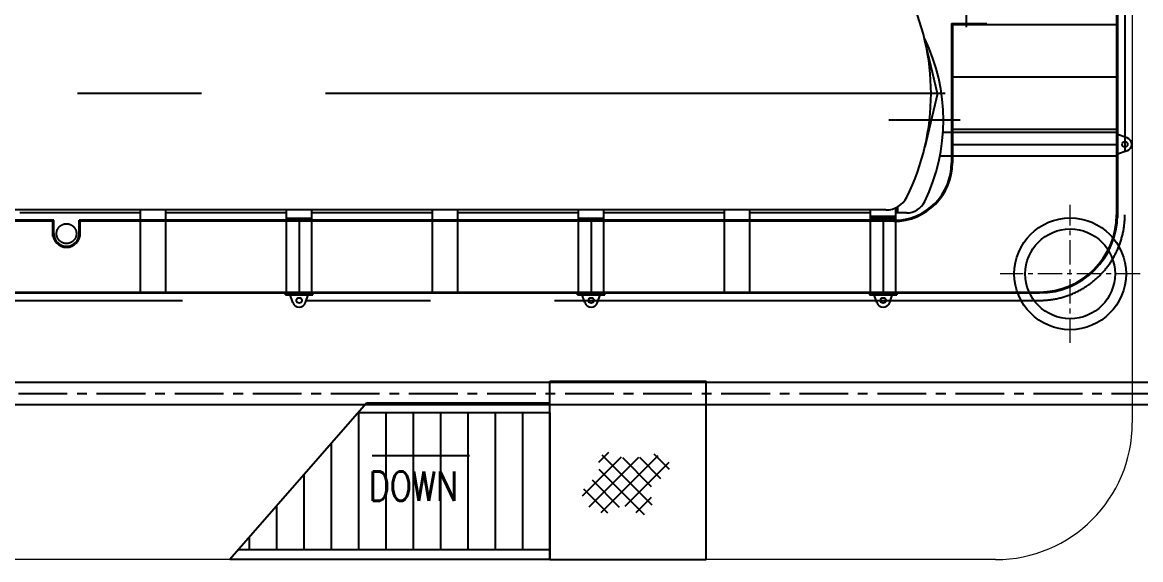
# Model space of a CAD drawing. Header units: millimetres. Extents: x -1838618 to -1600818, y -1770412 to -1553248.
# Drawn here: x -1775545 to -1769816, y -1688996 to -1686245 of the extents above; entities that cross this region are included whole.
import ezdxf

# ---------------------------------------------------------------- set-up
doc = ezdxf.new("R2010")
doc.units = ezdxf.units.MM
doc.header["$LTSCALE"] = 100
doc.linetypes.add('CENTER', pattern=[2, 1.25, -0.25, 0.25, -0.25])
doc.linetypes.add('DASHED', pattern=[0.75, 0.5, -0.25])
for name, color, linetype in [('11', 7, 'Continuous'), ('401texte', 4, 'Continuous'), ('412equipment', 6, 'Continuous'), ('420beam', 112, 'Continuous'), ('TV', 7, 'Continuous')]:
    doc.layers.add(name, color=color, linetype=linetype)
doc.styles.add('ROMANC', font='romans.shx', dxfattribs={"width": 0.85, "height": 150})

# ---------------------------------------------------------------- blocks, each defined once
blk = doc.blocks.new('LOW PLATFOR')
at = {"color": 9, "linetype": 'CENTER', "lineweight": 20}
for p, q in [((-4378.3, -2339.6, 1180), (-4378.3, -1634.1, 1180)), ((-4018.9, -1986.8, 1180), (-4737.6, -1986.8, 1180))]:
    blk.add_line(p, q, dxfattribs=at)
at = {"color": 0}
for p, q in [((-7043.3, -3449.2, 590), (-7043.3, -2535.6, 590)), ((-7043.3, -2535.6, 590), (-6243.3, -2535.6, 590)), ((-6243.3, -3450, 590), (-6243.3, -2535.6, 590)), ((-7983.2, -2649.2, 590), (-8683.2, -3449.2, 590)), ((-7043.3, -2649.2, 590), (-7983.2, -2649.2, 590)), ((-7043.3, -2699.2, 590), (-8026.9, -2699.2, 590)), ((-8024.7, -2696.6, 590), (-8024.7, -3399.2, 590)), ((-7884.7, -2699.2, 590), (-7884.7, -3399.2, 590)), ((-7744.7, -2699.2, 590), (-7744.7, -3399.2, 590)), ((-7604.7, -2699.2, 590), (-7604.7, -3399.2, 590)), ((-7464.7, -2699.2, 590), (-7464.7, -3399.2, 590)), ((-7324.7, -2699.2, 590), (-7324.7, -3399.2, 590)), ((-7184.7, -2699.2, 590), (-7184.7, -3399.2, 590)), ((-7043.3, -2699.2, 590), (-7043.3, -3399.2, 590)), ((-8164.7, -2856.6, 590), (-8164.7, -3399.2, 590)), ((-6744, -2902.3, 590), (-6794.2, -2952.6, 590)), ((-6491.3, -2918.9, 590), (-6783, -3210.7, 590)), ((-6776.8, -2912.9, 590), (-6520.7, -3168.9, 590)), ((-6511.5, -2908.8, 590), (-6433.3, -2987, 590)), ((-6677.7, -2925.8, 590), (-6877.8, -3125.9, 590)), ((-6589.3, -2927.2, 590), (-6843.5, -3181.4, 590)), ((-6672.1, -2927.8, 590), (-6524.4, -3075.5, 590)), ((-6434.5, -2952, 590), (-6660.2, -3177.6, 590)), ((-6584.5, -2925.6, 590), (-6476.1, -3034, 590)), ((-8304.7, -3016.6, 590), (-8304.7, -3399.2, 590)), ((-6792.1, -2987.4, 590), (-6560.9, -3218.6, 590)), ((-6871.4, -3087.6, 590), (-6747.8, -3211.2, 590)), ((-6827.3, -3042, 590), (-6688.5, -3180.7, 590)), ((-6524.3, -3131.5, 590), (-6602.9, -3210.2, 590)), ((-8444.7, -3176.6, 590), (-8444.7, -3399.2, 590)), ((-8584.7, -3336.6, 590), (-8584.7, -3399.2, 590)), ((-7043.3, -3399.2, 590), (-8639.4, -3399.2, 590)), ((-7043.3, -3399.2, 590), (-7043.3, -3449.2, 590)), ((-7043.3, -3449.2, 590), (-7043.3, -3399.2, 590)), ((-7043.3, -3449.2, 590), (-8683.2, -3449.2, 590)), ((-7043.3, -3449.2, 590), (-6243.3, -3450, 590))]:
    blk.add_line(p, q, dxfattribs=at)
at = {"linetype": 'CENTER', "ltscale": 2}
blk.add_line((-15765.7, -2600, 590), (-800, -2600, 590), dxfattribs=at)
at = {"layer": '11', "color": 3, "linetype": 'Continuous', "lineweight": 20}
for p, q in [((-4060, 2750, 590), (-4060, -2750, 590)), ((-4760, -3450, 590), (-12040, -3450, 590))]:
    blk.add_line(p, q, dxfattribs=at)
blk.add_arc((-4760, -2750, 590), 700, 270, 0, dxfattribs=at)
at = {"layer": '401texte'}
for p, q in [((-7954.5, -2917.4, 590), (-7768, -2917.4, 590)), ((-7768, -2917.4, 590), (-7456, -2917.4, 590))]:
    blk.add_line(p, q, dxfattribs=at)
at = {"layer": '412equipment', "color": 9}
for radius in [286.1, 229.8]:
    blk.add_circle((-4378.3, -1986.8, 1180), radius, dxfattribs=at)
at = {"layer": '420beam'}
for p, q in [((-15660, -2542, 590), (-800, -2542, 590)), ((-800, -2658, 590), (-15660, -2658, 590))]:
    blk.add_line(p, q, dxfattribs=at)
at = {"layer": 'TV', "color": 7, "linetype": 'Continuous', "ltscale": 25.4}
for p, q in [((-4141, 1810, 590), (-4141, -1700, 590)), ((-4136, 1810, 590), (-4136, -1700, 590)), ((-4986, -705, 590), (-4806, -705, 590)), ((-4986, -705, 590), (-4986, -1418, 590)), ((-4981, -710, 590), (-4981, -1418, 590)), ((-4981, -710, 590), (-4141, -710, 590)), ((-5058.2, -1064, 590), (-5123, -789.8, 590)), ((-4981, -978, 590), (-4141, -978, 590)), ((-5058.2, -1064, 590), (-5123, -1338.2, 590)), ((-4981, -1246, 590), (-4141, -1246, 590)), ((-4086.7, -1290.9, 590), (-4136, -1274, 590)), ((-4986, -1324, 590), (-4136, -1324, 590)), ((-4086.7, -1357.1, 590), (-4136, -1374, 590)), ((-5322, -1660, 590), (-9895, -1660, 590)), ((-9141, -1713, 590), (-9141, -1660, 590)), ((-9011, -1713, 590), (-9011, -1660, 590)), ((-8393, -1713, 590), (-8393, -1660, 590)), ((-8263, -1713, 590), (-8263, -1660, 590)), ((-7645, -1713, 590), (-7645, -1660, 590)), ((-7515, -1713, 590), (-7515, -1660, 590)), ((-6897, -1713, 590), (-6897, -1660, 590)), ((-6767, -1713, 590), (-6767, -1660, 590)), ((-6149, -1713, 590), (-6149, -1660, 590)), ((-6019, -1713, 590), (-6019, -1660, 590)), ((-5401, -1675, 590), (-5401, -1660, 590)), ((-5271, -1699.1, 590), (-5271, -1647.5, 590)), ((-5261, -1675, 590), (-5261, -1643.2, 590)), ((-9590, -1718, 590), (-11410, -1718, 590)), ((-9585, -1713, 590), (-10047, -1713, 590)), ((-9141, -1675, 590), (-9759, -1675, 590)), ((-9590, -1796, 590), (-9590, -1718, 590)), ((-9585, -1796, 590), (-9585, -1713, 590)), ((-9455, -1796, 590), (-9455, -1713, 590)), ((-5336, -1713, 590), (-9455, -1713, 590)), ((-9450, -1796, 590), (-9450, -1718, 590)), ((-5281, -1718, 590), (-9450, -1718, 590)), ((-9011, -1713, 590), (-9141, -1713, 590)), ((-8393, -1675, 590), (-9011, -1675, 590)), ((-8263, -1703, 590), (-8393, -1703, 590)), ((-8263, -1713, 590), (-8393, -1713, 590)), ((-8328, -1713, 590), (-8328, -2085, 590)), ((-7645, -1675, 590), (-8263, -1675, 590)), ((-7515, -1713, 590), (-7645, -1713, 590)), ((-6897, -1675, 590), (-7515, -1675, 590)), ((-6767, -1703, 590), (-6897, -1703, 590)), ((-6767, -1713, 590), (-6897, -1713, 590)), ((-6832, -1713, 590), (-6832, -2085, 590)), ((-6149, -1675, 590), (-6767, -1675, 590)), ((-6019, -1713, 590), (-6149, -1713, 590)), ((-5401, -1675, 590), (-6019, -1675, 590)), ((-5401, -1713, 590), (-5401, -1675, 590)), ((-5271, -1693, 590), (-5401, -1693, 590)), ((-5271, -1703, 590), (-5401, -1703, 590)), ((-5271, -1713, 590), (-5401, -1713, 590)), ((-5336, -1713, 590), (-5336, -2085, 590)), ((-5216.2, -1675, 590), (-5271, -1675, 590)), ((-11410, -2085, 590), (-4536, -2085, 590)), ((-10047, -2080, 590), (-4536, -2080, 590)), ((-9011, -2085, 590), (-9141, -2085, 590)), ((-9011, -2085, 590), (-9141, -2085, 590)), ((-8398, -2095, 590), (-8398, -2085, 590)), ((-8398, -2095, 590), (-8258, -2095, 590)), ((-8263, -2085, 590), (-8393, -2085, 590)), ((-8263, -2085, 590), (-8393, -2085, 590)), ((-8361.1, -2134.3, 590), (-8374.6, -2095, 590)), ((-8294.9, -2134.3, 590), (-8281.4, -2095, 590)), ((-8258, -2095, 590), (-8258, -2085, 590)), ((-7515, -2085, 590), (-7645, -2085, 590)), ((-7515, -2085, 590), (-7645, -2085, 590)), ((-6902, -2095, 590), (-6902, -2085, 590)), ((-6902, -2095, 590), (-6762, -2095, 590)), ((-6767, -2085, 590), (-6897, -2085, 590)), ((-6767, -2085, 590), (-6897, -2085, 590)), ((-6865.1, -2134.3, 590), (-6878.6, -2095, 590)), ((-6798.9, -2134.3, 590), (-6785.4, -2095, 590)), ((-6762, -2095, 590), (-6762, -2085, 590)), ((-6019, -2085, 590), (-6149, -2085, 590)), ((-5406, -2085, 590), (-5406, -2095, 590)), ((-5406, -2095, 590), (-5266, -2095, 590)), ((-5271, -2085, 590), (-5401, -2085, 590)), ((-5271, -2085, 590), (-5401, -2085, 590)), ((-5369.1, -2134.3, 590), (-5386, -2085, 590)), ((-5302.9, -2134.3, 590), (-5286, -2085, 590)), ((-5266, -2085, 590), (-5266, -2095, 590))]:
    blk.add_line(p, q, dxfattribs=at)
at = {"layer": 'TV', "color": 7, "linetype": 'CENTER', "ltscale": 25.4}
for p, q in [((-4098, 1810.5, 590), (-4098, -1700, 590)), ((-4910, -724, 590), (-4910, -524, 590)), ((-5017.9, -1064, 590), (-10286.7, -1064, 590)), ((-4941.8, -1200, 590), (-5307.1, -1200, 590)), ((-12100, -2123, 590), (-4536, -2123, 590))]:
    blk.add_line(p, q, dxfattribs=at)
at = {"layer": 'TV', "color": 7, "linetype": 'DASHED', "ltscale": 25.4}
for p, q in [((-4136, -1264, 590), (-5030.1, -1264, 590)), ((-4136, -1384, 590), (-5045.8, -1384, 590)), ((-9141, -2080, 590), (-9141, -1718, 590)), ((-9011, -2080, 590), (-9011, -1718, 590)), ((-8393, -2080, 590), (-8393, -1718, 590)), ((-8263, -2080, 590), (-8263, -1718, 590)), ((-7645, -2085, 590), (-7645, -1718, 590)), ((-7515, -2085, 590), (-7515, -1718, 590)), ((-6897, -2085, 590), (-6897, -1718, 590)), ((-6767, -2085, 590), (-6767, -1718, 590)), ((-6149, -2085, 590), (-6149, -1718, 590)), ((-6019, -2085, 590), (-6019, -1718, 590)), ((-5401, -2085, 590), (-5401, -1718, 590)), ((-5271, -2085, 590), (-5271, -1700, 590))]:
    blk.add_line(p, q, dxfattribs=at)
at = {"layer": 'TV', "color": 7, "linetype": 'Continuous', "ltscale": 25.4}
for centre in [(-4098, -1324, 590), (-8328, -2123, 590), (-6832, -2123, 590), (-5336, -2123, 590)]:
    blk.add_circle(centre, 14, dxfattribs=at)
at = {"layer": 'TV', "color": 7, "linetype": 'DASHED', "ltscale": 25.4}
blk.add_circle((-9520, -1781, 590), 50.8, dxfattribs=at)
at = {"layer": 'TV', "color": 7, "linetype": 'Continuous', "ltscale": 25.4}
for centre, radius, start, end in [((-6283, -1064, 590), 1192, 333.6122, 26.3878), ((-5216.2, -828, 590), 103, 25.7915, 28.4381), ((-5216.2, -828, 590), 103, 25.7915, 28.4381), ((-5986, -1200, 590), 958, 334.2091, 25.7907), ((-4098, -1324, 590), 35, 288.8954, 71.1053), ((-5281, -1418, 590), 295, 270, 0), ((-5281, -1418, 590), 300, 270, 0), ((-5322, -1540.8, 590), 119.2, 270.0001, 333.6122), ((-5216.2, -1572, 590), 103, 269.9988, 334.2085), ((-4536, -1685, 590), 400, 270, 0), ((-4536, -1685, 590), 395, 270, 0), ((-9520, -1781, 590), 70, 180, 360), ((-9520, -1781, 590), 65, 180, 360), ((-8328, -2123, 590), 35, 198.8947, 341.1051), ((-6832, -2123, 590), 35, 198.8947, 341.1051), ((-5336, -2123, 590), 35, 198.8947, 341.1051)]:
    blk.add_arc(centre, radius, start, end, dxfattribs=at)
at = {"layer": 'TV', "color": 7, "linetype": 'CENTER', "ltscale": 25.4}
blk.add_arc((-4536, -1685, 590), 438, 270, 0, dxfattribs=at)
at = {"layer": '401texte', "style": 'ROMANC', "width": 0.8}
blk.add_text('DOWN', height=150, dxfattribs=at).set_placement((-7971.5, -3148.3, 590))

msp = doc.modelspace()

# ---------------------------------------------------------------- block references
at = {"layer": '412equipment', "color": 7}
msp.add_blockref('LOW PLATFOR', (-1765798.6, -1685545.7), dxfattribs=at)

doc.saveas('drawing.dxf')
